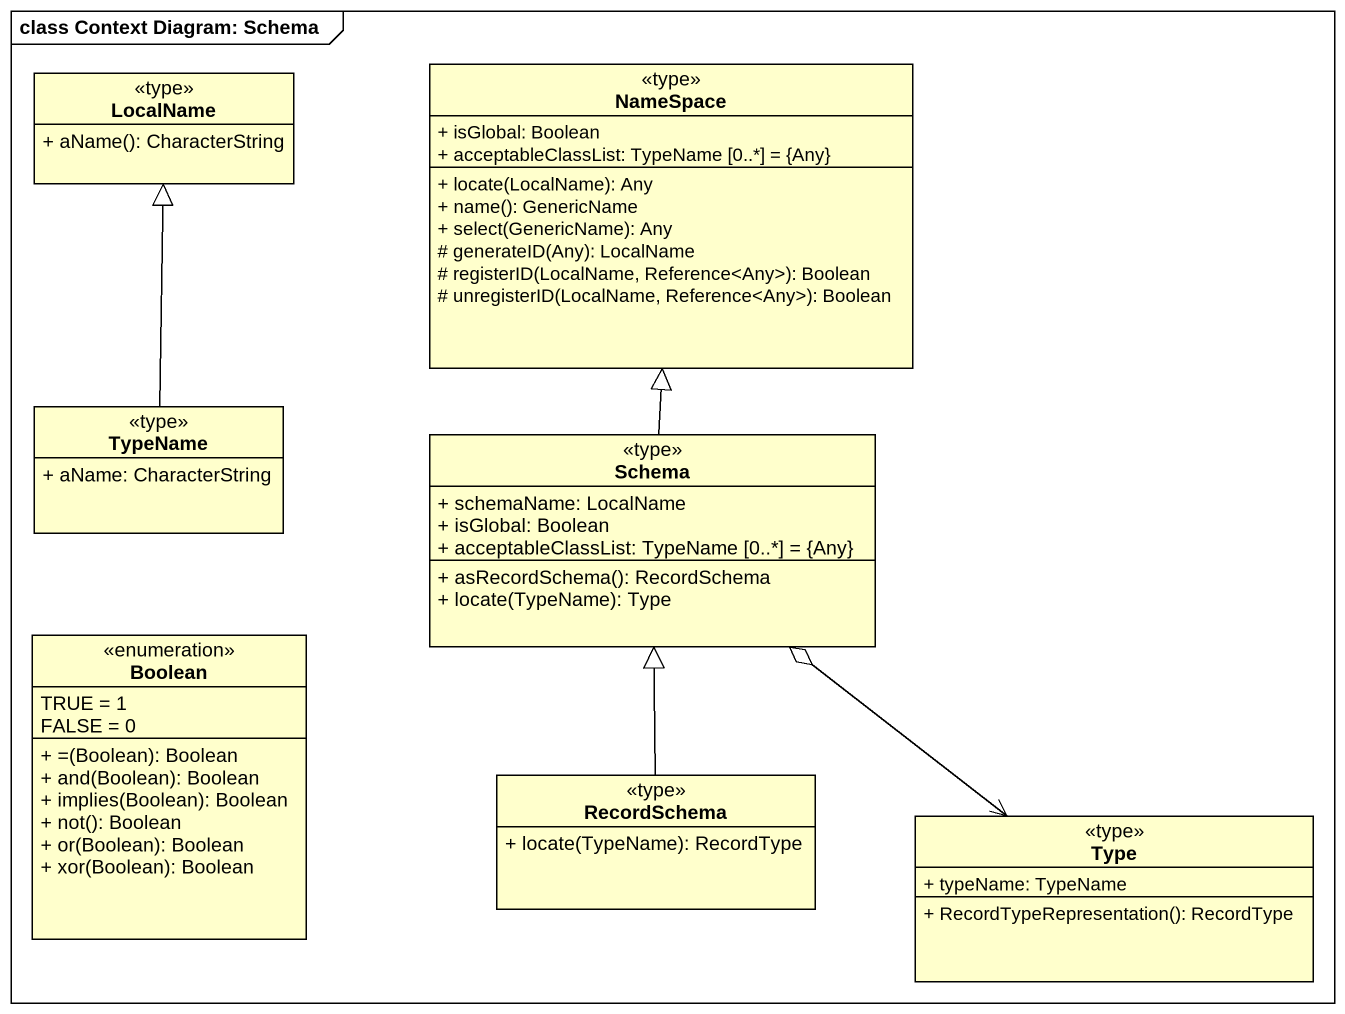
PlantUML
@startuml
mainframe class Context Diagram: Schema
hide circle
hide empty members
skinparam classAttributeIconSize 0
class LocalName <<type>> {
  + aName(): CharacterString
}
class "NameSpace" as NameSpace_ <<type>> {
  + isGlobal: Boolean
  + acceptableClassList: TypeName [0..*] = {Any}
  + locate(LocalName): Any
  + name(): GenericName
  + select(GenericName): Any
  # generateID(Any): LocalName
  # registerID(LocalName, Reference<Any>): Boolean
  # unregisterID(LocalName, Reference<Any>): Boolean
}
class TypeName <<type>> {
  + aName: CharacterString
}
class Schema <<type>> {
  + schemaName: LocalName
  + isGlobal: Boolean
  + acceptableClassList: TypeName [0..*] = {Any}
  + asRecordSchema(): RecordSchema
  + locate(TypeName): Type
}
enum Boolean {
  TRUE = 1
  FALSE = 0
  + =(Boolean): Boolean
  + and(Boolean): Boolean
  + implies(Boolean): Boolean
  + not(): Boolean
  + or(Boolean): Boolean
  + xor(Boolean): Boolean
}
class RecordSchema <<type>> {
  + locate(TypeName): RecordType
}
class Type <<type>> {
  + typeName: TypeName
  + RecordTypeRepresentation(): RecordType
}
TypeName -up-|> LocalName
Schema -up-|> NameSpace_
Schema o--> Type
RecordSchema -up-|> Schema
@enduml
